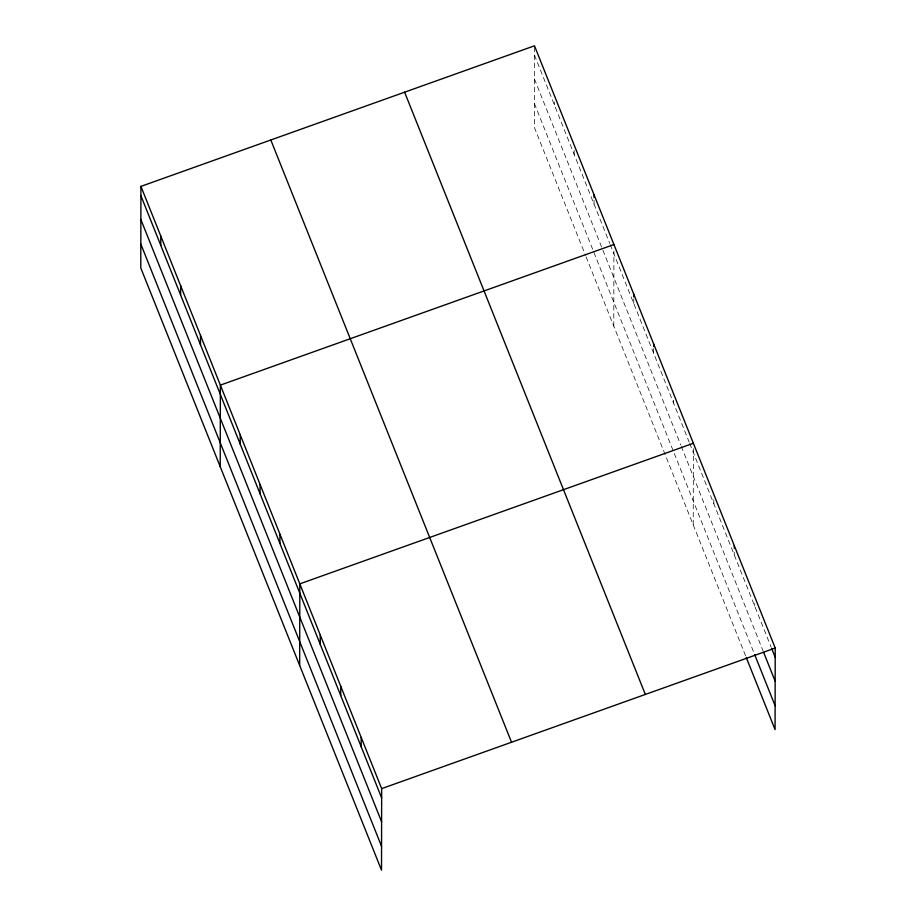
<?xml version="1.0" encoding="UTF-8"?>
<svg xmlns="http://www.w3.org/2000/svg" width="916" height="916" viewBox="0 0 916 916"><rect width="100%" height="100%" fill="white"/><g stroke="black" fill="none" stroke-linecap="round" stroke-linejoin="round"><path stroke-width="0.69" stroke-dasharray="4.58 3.44" d="M534.475 47.128L534.337 127.37L585.564 255.507M554.329 104.779L554.329 102.123M574.183 154.472L574.195 150.487M594.049 204.154L594.049 200.169M613.777 326.119L613.915 251.179M633.769 303.528L633.78 296.887M653.635 353.21L653.646 346.569M673.489 402.891L673.5 400.235M693.229 524.857L693.355 448.6M713.816 503.777L713.816 499.793M734.277 554.959L734.277 552.314M754.738 606.152L754.738 603.495M534.463 55.097L609.724 243.381M610.251 244.686L689.164 442.119M689.691 443.424L771.009 646.845M534.429 78.948L680.771 445.05M681.286 446.355L763.097 651.013M534.383 103.519L754.131 653.268M586.08 256.812L745.693 656.119"/><path stroke-width="1.37" d="M140.927 186.383L140.778 267.953L381.514 870.2L381.663 788.63L140.927 186.383L534.486 45.8L775.222 648.047L775.073 729.617L746.219 657.425M160.769 245.362L160.781 236.065M180.635 295.044L180.647 285.746M200.489 344.737L200.512 335.439M220.229 466.691L220.367 385.121L613.926 244.538M240.21 444.1L240.232 434.802M260.075 493.793L260.087 484.495M279.93 543.474L279.952 534.177M299.669 665.44L299.807 583.858L693.366 443.287M320.257 644.349L320.268 635.051M340.718 695.542L340.741 686.244M361.179 746.735L361.202 737.437M594.06 197.513L594.06 194.856M633.78 296.887L633.78 294.231M653.646 346.569L653.646 343.912M734.288 548.329L734.288 545.673M381.663 788.63L775.222 648.047M771.524 648.162L775.199 657.345M763.612 652.318L775.154 681.195M754.658 654.585L775.119 705.767M404.609 92.195L645.345 694.442M270.804 139.988L511.529 742.235M140.904 195.681L381.64 797.928M140.869 219.531L381.606 821.778M140.824 244.103L381.56 846.35"/></g></svg>
